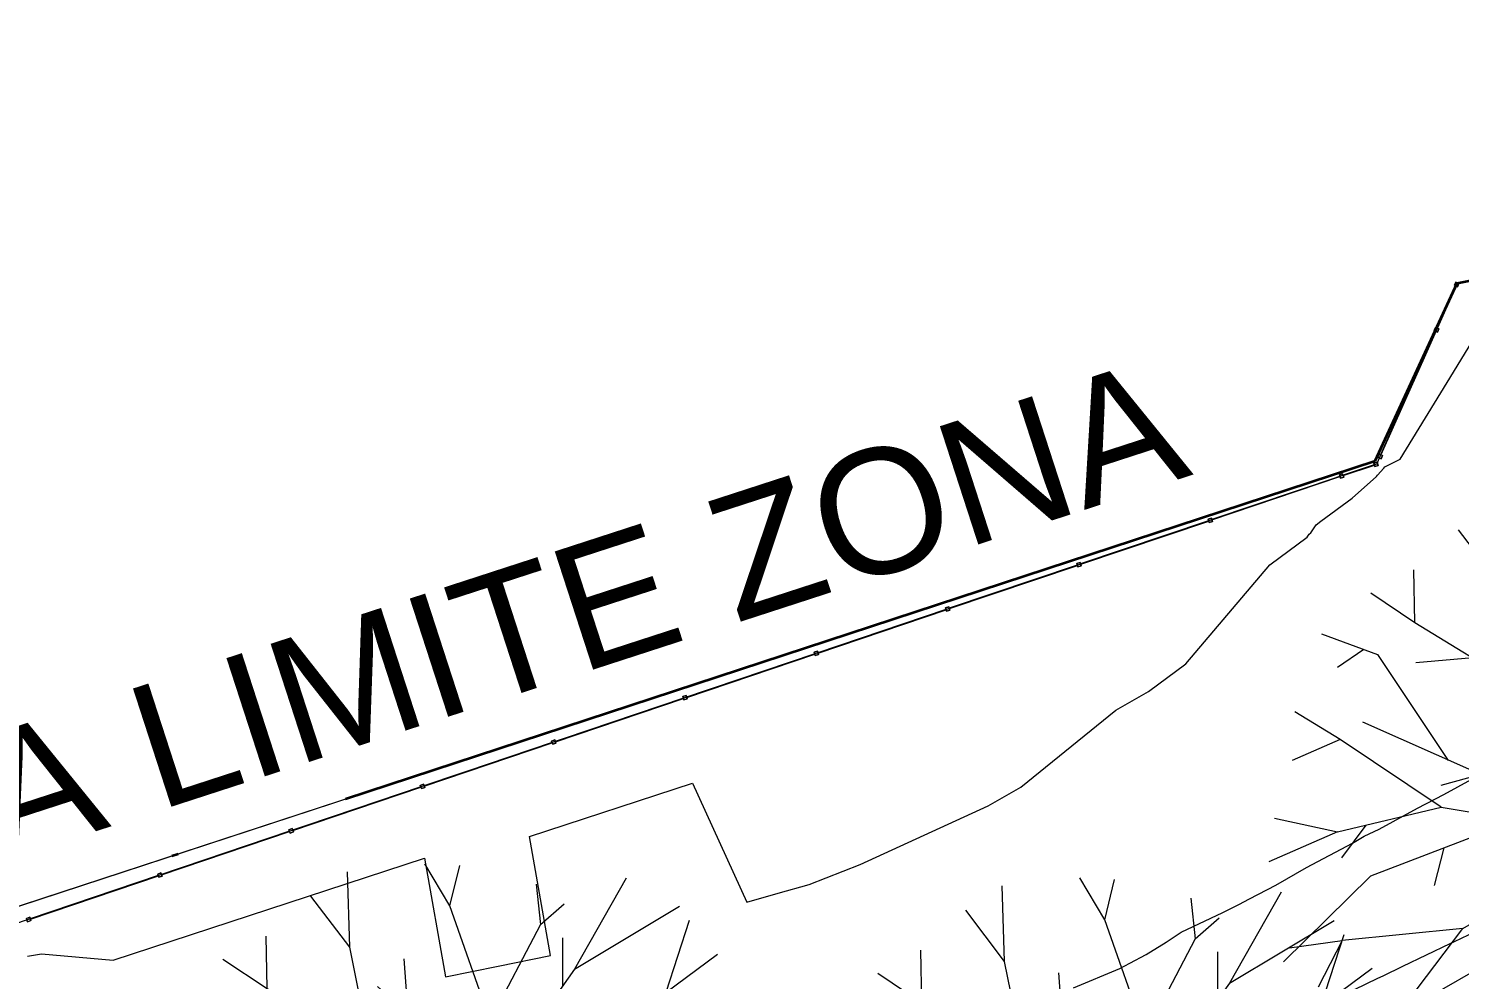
# Model space of a CAD drawing. Header units: metres. Extents: x -207 to 292, y -187 to 169.
# Drawn here: x 60.01 to 80.66, y -145.09 to -131.38 of the extents above; entities that cross this region are included whole.
import ezdxf

# ---------------------------------------------------------------- set-up
doc = ezdxf.new("R2010")
doc.units = ezdxf.units.M
doc.linetypes.add('IMPORT-IMPORT-LÍMITE2 _2_', pattern=[36.83, 6.35, -2.54, 0, -2.54, 25.4, 0, 0, 0])
for name, color, linetype, lineweight in [('A-GLAZ-CWMG', 7, 'Continuous', 9), ('arboles y arbustos', 7, 'Continuous', 9), ('C-TOPO', 7, 'Continuous', 9), ('C-TOPO-MAJR', 7, 'Continuous', 35), ('linea propiedad', 7, 'IMPORT-IMPORT-LÍMITE2 _2_', 35)]:
    doc.layers.add(name, color=color, linetype=linetype, lineweight=lineweight)
doc.layers.add('PR10-ARQ-PL-001-Emplazamiento-C-1_dwg', color=7, linetype='Continuous', lineweight=9, true_color=0x767676)
doc.layers.add('TEXTO', color=5, linetype='Continuous', lineweight=9, true_color=0x0000ff)
doc.styles.add('Arial', font='arial.ttf', dxfattribs={"height": 1.792988})

# ---------------------------------------------------------------- blocks, each defined once
blk = doc.blocks.new('PR10-ARQ-PL-001-Emplazamiento-C-1_dwg_Quad Corner Mullion - 50x50 mm-517351-PLANTA EMPLAZAMIENTO-674653-PLANTA EMPLAZAMIENTO ACTUALIZADO')
at = {"layer": 'A-GLAZ-CWMG', "flags": 128}
blk.add_lwpolyline([(0.025, 0.025), (-0.025, 0.025), (-0.025, -0.025), (0.025, -0.025)], close=True, dxfattribs=at)
blk = doc.blocks.new('PR10-ARQ-PL-001-Emplazamiento-C-1_dwg_Quad Corner Mullion - 50x50 mm-517358-PLANTA EMPLAZAMIENTO-674658-PLANTA EMPLAZAMIENTO ACTUALIZADO')
at = {"layer": 'A-GLAZ-CWMG', "flags": 128}
blk.add_lwpolyline([(0.025, 0.025), (0.025, -0.025), (-0.025, -0.025), (-0.025, 0.025)], close=True, dxfattribs=at)
blk = doc.blocks.new('PR10-ARQ-PL-001-Emplazamiento-C-1_dwg_Circular Mullion - 5mm-517344-PLANTA EMPLAZAMIENTO-674655-PLANTA EMPLAZAMIENTO ACTUALIZADO')
at = {"layer": 'A-GLAZ-CWMG', "flags": 128}
for points in [[(-84.442, 139.656), (-83.711, 141.464), (-83.713, 141.465), (-83.716, 141.466), (-84.446, 139.658), (-84.444, 139.657)], [(-84.444, 139.657), (-83.713, 141.465)]]:
    blk.add_lwpolyline(points, close=True, dxfattribs=at)
blk = doc.blocks.new('PR10-ARQ-PL-001-Emplazamiento-C-1_dwg_Circular Mullion - 5mm-V1-PLANTA EMPLAZAMIENTO-674670-PLANTA EMPLAZAMIENTO ACTUALIZADO')
at = {"layer": 'A-GLAZ-CWMG', "flags": 128}
for points in [[(67.562, -141.673), (65.714, -142.296), (65.715, -142.299), (65.716, -142.301), (67.563, -141.677), (67.562, -141.675)], [(67.562, -141.675), (65.715, -142.299)]]:
    blk.add_lwpolyline(points, close=True, dxfattribs=at)
blk = doc.blocks.new('PR10-ARQ-PL-001-Emplazamiento-C-1_dwg_Circular Mullion - 5mm-527538-PLANTA EMPLAZAMIENTO-674671-PLANTA EMPLAZAMIENTO ACTUALIZADO')
at = {"layer": 'A-GLAZ-CWMG', "flags": 128}
for points in [[(79.428, -137.666), (78.978, -137.818), (78.979, -137.82), (78.98, -137.823), (79.429, -137.671), (79.428, -137.668)], [(79.428, -137.668), (78.979, -137.82)]]:
    blk.add_lwpolyline(points, close=True, dxfattribs=at)
blk = doc.blocks.new('PR10-ARQ-PL-001-Emplazamiento-C-1_dwg_Rectangular Mullion - 50 x 50 mm-517346-PLANTA EMPLAZAMIENTO-674657-PLANTA EMPLAZAMIENTO ACTUALIZADO')
at = {"layer": 'A-GLAZ-CWMG', "flags": 128}
blk.add_lwpolyline([(0.025, 0.025), (-0.025, 0.025), (-0.025, -0.025), (0.025, -0.025)], close=True, dxfattribs=at)
blk = doc.blocks.new('PR10-ARQ-PL-001-Emplazamiento-C-1_dwg_Rectangular Mullion - 50 x 50 mm-517357-PLANTA EMPLAZAMIENTO-674659-PLANTA EMPLAZAMIENTO ACTUALIZADO')
at = {"layer": 'A-GLAZ-CWMG', "flags": 128}
blk.add_lwpolyline([(0.025, 0.025), (0.025, -0.025), (-0.025, -0.025), (-0.025, 0.025)], close=True, dxfattribs=at)
blk = doc.blocks.new('PR10-ARQ-PL-001-Emplazamiento-C-1_dwg_Quad Corner Mullion - 50x50 mm-517354-PLANTA EMPLAZAMIENTO-674654-PLANTA EMPLAZAMIENTO ACTUALIZADO')
at = {"layer": 'A-GLAZ-CWMG', "flags": 128}
blk.add_lwpolyline([(0.025, 0.025), (0.025, -0.025), (-0.025, -0.025), (-0.025, 0.025)], close=True, dxfattribs=at)
blk = doc.blocks.new('PR10-ARQ-PL-001-Emplazamiento-C-1_dwg_Circular Mullion - 5mm-527690-PLANTA EMPLAZAMIENTO-674672-PLANTA EMPLAZAMIENTO ACTUALIZADO')
at = {"layer": 'A-GLAZ-CWMG', "flags": 128}
for points in [[(80.605, -135.087), (80.334, -135.695), (80.336, -135.696), (80.339, -135.697), (80.609, -135.089), (80.607, -135.088)], [(80.607, -135.088), (80.336, -135.696)]]:
    blk.add_lwpolyline(points, close=True, dxfattribs=at)
blk = doc.blocks.new('PR10-ARQ-PL-001-Emplazamiento-C-1_dwg_Quad Corner Mullion - 50x50 mm-517356-PLANTA EMPLAZAMIENTO-674660-PLANTA EMPLAZAMIENTO ACTUALIZADO')
at = {"layer": 'A-GLAZ-CWMG', "flags": 128}
blk.add_lwpolyline([(0.025, 0.025), (-0.025, 0.025), (-0.025, -0.025), (0.025, -0.025)], close=True, dxfattribs=at)
blk = doc.blocks.new('PR10-ARQ-PL-001-Emplazamiento-C-1_dwg_PR10-ARQ-PL-001-Emplazamiento-WIP-A_dwg_arbolito2-671575-PLANTA EMPLAZAMIENTO-674710-PLANTA EMPLAZAMIENTO ACTUALIZADO')
at = {"layer": 'arboles y arbustos'}
for p, q in [((79, 3660), (-283, 4264)), ((-1368, 3061), (-1929, 3801)), ((3531, 3446), (3194, 2410)), ((1704, 3199), (1704, 2495)), ((1878, 2746), (565, 895)), ((-3295, 2076), (-3678, 1817)), ((-2547, 1888), (-1721, 1960)), ((2336, 1620), (1807, 496)), ((76, 1135), (516, 326)), ((-3637, 777), (-4331, 473)), ((-1609, 271), (-2183, 115)), ((2821, 188), (1534, 261)), ((3068, -911), (4732, -361)), ((-3676, -555), (-4665, -988)), ((-3269, -458), (-3616, -929)), ((-2140, -787), (-2280, -1329)), ((5457, -647), (4542, -746)), ((-716, -1292), (-1676, -1292)), ((1739, -1838), (3454, -2164)), ((4413, -1655), (5341, -1707)), ((-4369, -2226), (-3610, -2120)), ((-2328, -2920), (-1527, -2458)), ((6, -2283), (211, -3139)), ((-2796, -3175), (-3300, -4141)), ((-2023, -3367), (-2208, -5117)), ((3034, -3854), (4001, -4335)), ((-482, -4668), (-87, -4026)), ((-1156, -4443), (-1342, -5303)), ((1114, -4886), (1071, -5652))]:
    blk.add_line(p, q, dxfattribs=at)
at = {"layer": 'arboles y arbustos', "flags": 128}
for points in [[(-2560, 2465), (-1063, 1554), (-1368, 3061), (-1401, 4150)], [(1385, 3388), (661, 2007), (79, 3660), (221, 4243)], [(1322, 3974), (1385, 3388), (1728, 3690)], [(2623, 4059), (1878, 2746), (3390, 3652)], [(-3197, 2891), (-2560, 2465), (-2576, 3223)], [(-589, 2897), (-531, 2106), (-968, 2495)], [(4172, 1505), (2480, 1049), (3194, 2410), (3940, 2964)], [(-3908, 2302), (-3099, 2004), (-2078, 473)], [(-1063, 1554), (-433, 633), (-531, 2106)], [(2480, 1049), (433, -633), (661, 2007)], [(4449, 1960), (3842, 1426), (4838, 1183)], [(-4583, -358), (-3676, -555), (-2181, -197), (-3637, 777), (-4292, 1176)], [(-2181, -197), (433, -633), (-3312, 1026)], [(5254, 901), (4577, 540), (5249, 185)], [(-1866, -1951), (433, -633), (-433, 633)], [(4577, 540), (3067, -348), (433, -633), (2646, -2675)], [(-1080, -381), (-3199, -1193), (-4453, -2432)], [(3067, -348), (4539, -791), (5502, -1281)], [(-230, -3198), (433, -633), (1795, -2906)], [(997, -2297), (433, -633), (3068, -911), (4413, -1655), (5264, -2335)], [(-898, -1396), (-2023, -3367), (-2901, -4596)], [(-3623, -3597), (-2796, -3175), (-1866, -1951), (-3610, -2120), (-3954, -2795)], [(757, -2895), (997, -2297), (1284, -3142)], [(4224, -2938), (2646, -2675), (3965, -3695)], [(1996, -4647), (1795, -2906), (3034, -3854), (3507, -4643)], [(-1963, -5161), (-1156, -4443), (-230, -3198), (68, -4925)], [(2305, -4291), (1284, -3142), (1114, -4886), (1710, -5354)], [(2561, -5184), (2305, -4291), (3157, -4971)]]:
    blk.add_lwpolyline(points, dxfattribs=at)
blk = doc.blocks.new('PR10-ARQ-PL-001-Emplazamiento-C-1_dwg-674643-PLANTA EMPLAZAMIENTO ACTUALIZADO')
at = {"layer": 'C-TOPO', "flags": 128}
for points in [[(59.343, -144.204), (66.229, -141.945), (69.838, -140.761), (71.486, -140.22), (73.728, -139.484), (75.613, -138.866), (77.923, -138.108), (78.137, -138.037), (78.262, -137.996), (78.979, -137.761), (79.439, -137.61), (80.625, -135.045), (80.663, -135.037), (84.611, -134.246), (87.98, -133.571), (88.113, -133.544), (89.292, -133.308), (89.323, -133.301), (92.345, -132.696), (95.341, -132.095)], [(80.663, -135.037), (80.627, -135.044), (80.146, -136.125), (79.486, -137.607), (79.475, -137.631), (79.463, -137.657), (79.444, -137.663), (78.996, -137.814), (78.304, -138.048), (78.184, -138.089), (77.978, -138.158), (77.927, -138.176), (77.841, -138.204), (75.633, -138.95), (73.876, -139.543), (73.735, -139.591), (71.602, -140.311), (71.467, -140.357), (69.896, -140.887), (69.812, -140.915), (66.357, -142.082), (66.26, -142.115), (66.154, -142.151), (59.716, -144.324)]]:
    blk.add_lwpolyline(points, dxfattribs=at)
at = {"layer": 'C-TOPO-MAJR', "color": 1, "lineweight": 9, "true_color": 0xff0000, "flags": 128}
for points in [[(75.086, -145.214), (75.754, -144.931), (75.9, -144.857), (76.136, -144.733), (76.426, -144.551), (76.642, -144.409), (77.243, -144.126), (77.473, -144.009), (77.625, -143.928), (78.008, -143.73), (78.45, -143.476), (79.115, -143.123), (79.281, -143.025), (79.497, -142.925), (80.051, -142.622), (80.433, -142.424), (80.987, -142.12)], [(78.798, -145.406), (79.48, -145.074), (79.557, -145.039), (79.842, -144.901), (80.524, -144.57), (80.584, -144.542), (80.887, -144.397)], [(59.989, -144.756), (60.193, -144.721), (61.229, -144.812), (65.719, -143.339), (66.025, -145.054), (66.783, -144.9), (67.541, -144.745), (67.234, -143.03), (69.588, -142.257), (70.374, -143.976), (70.824, -143.848), (71.273, -143.719), (72.008, -143.435), (73.857, -142.587), (74.325, -142.317), (75.7, -141.207), (76.168, -140.937), (76.71, -140.538), (77.919, -139.11), (78.46, -138.711), (78.488, -138.668), (78.514, -138.648), (78.588, -138.531), (78.657, -138.48), (79.109, -138.147), (79.459, -137.835), (79.476, -137.816), (79.564, -137.716), (79.582, -137.695), (79.609, -137.682), (79.8, -137.584), (80.571, -136.329), (81.078, -135.504)]]:
    blk.add_lwpolyline(points, dxfattribs=at)
at = {"layer": 'linea propiedad', "flags": 128}
blk.add_lwpolyline([(-54.042, -143.793), (-38.598, -151.641), (-10.751, -156.968), (44.566, -149.053), (79.439, -137.61), (80.625, -135.045), (148.868, -121.367), (151.509, -116.902), (163.851, -37.257), (170.315, -18.175), (141.974, -4.208)], dxfattribs=at)
at = {"extrusion": (0, 0, -1)}
for name, p, rotation in [('PR10-ARQ-PL-001-Emplazamiento-C-1_dwg_Quad Corner Mullion - 50x50 mm-517351-PLANTA EMPLAZAMIENTO-674653-PLANTA EMPLAZAMIENTO ACTUALIZADO', (-80.617, -135.065), 114.0000000000001), ('PR10-ARQ-PL-001-Emplazamiento-C-1_dwg_Quad Corner Mullion - 50x50 mm-517358-PLANTA EMPLAZAMIENTO-674658-PLANTA EMPLAZAMIENTO ACTUALIZADO', (-80.617, -135.065), 114.0000000000001), ('PR10-ARQ-PL-001-Emplazamiento-C-1_dwg_Rectangular Mullion - 50 x 50 mm-517346-PLANTA EMPLAZAMIENTO-674657-PLANTA EMPLAZAMIENTO ACTUALIZADO', (-80.326, -135.719), 114.0000000000001), ('PR10-ARQ-PL-001-Emplazamiento-C-1_dwg_Rectangular Mullion - 50 x 50 mm-517357-PLANTA EMPLAZAMIENTO-674659-PLANTA EMPLAZAMIENTO ACTUALIZADO', (-80.326, -135.719), 114.0000000000001), ('PR10-ARQ-PL-001-Emplazamiento-C-1_dwg_Quad Corner Mullion - 50x50 mm-517351-PLANTA EMPLAZAMIENTO-674653-PLANTA EMPLAZAMIENTO ACTUALIZADO', (-79.452, -137.66), 161.3430937803564), ('PR10-ARQ-PL-001-Emplazamiento-C-1_dwg_Quad Corner Mullion - 50x50 mm-517358-PLANTA EMPLAZAMIENTO-674658-PLANTA EMPLAZAMIENTO ACTUALIZADO', (-79.452, -137.66), 161.3430937803564), ('PR10-ARQ-PL-001-Emplazamiento-C-1_dwg_Rectangular Mullion - 50 x 50 mm-517346-PLANTA EMPLAZAMIENTO-674657-PLANTA EMPLAZAMIENTO ACTUALIZADO', (-78.956, -137.828), 161.3430937803564), ('PR10-ARQ-PL-001-Emplazamiento-C-1_dwg_Rectangular Mullion - 50 x 50 mm-517357-PLANTA EMPLAZAMIENTO-674659-PLANTA EMPLAZAMIENTO ACTUALIZADO', (-78.956, -137.828), 161.3430937803564), ('PR10-ARQ-PL-001-Emplazamiento-C-1_dwg_Rectangular Mullion - 50 x 50 mm-517346-PLANTA EMPLAZAMIENTO-674657-PLANTA EMPLAZAMIENTO ACTUALIZADO', (-77.061, -138.468), 161.3430937803564), ('PR10-ARQ-PL-001-Emplazamiento-C-1_dwg_Rectangular Mullion - 50 x 50 mm-517357-PLANTA EMPLAZAMIENTO-674659-PLANTA EMPLAZAMIENTO ACTUALIZADO', (-77.061, -138.468), 161.3430937803564), ('PR10-ARQ-PL-001-Emplazamiento-C-1_dwg_Rectangular Mullion - 50 x 50 mm-517346-PLANTA EMPLAZAMIENTO-674657-PLANTA EMPLAZAMIENTO ACTUALIZADO', (-75.166, -139.108), 161.3430937803564), ('PR10-ARQ-PL-001-Emplazamiento-C-1_dwg_Rectangular Mullion - 50 x 50 mm-517357-PLANTA EMPLAZAMIENTO-674659-PLANTA EMPLAZAMIENTO ACTUALIZADO', (-75.166, -139.108), 161.3430937803564), ('PR10-ARQ-PL-001-Emplazamiento-C-1_dwg_Rectangular Mullion - 50 x 50 mm-517346-PLANTA EMPLAZAMIENTO-674657-PLANTA EMPLAZAMIENTO ACTUALIZADO', (-73.271, -139.748), 161.3430937803564), ('PR10-ARQ-PL-001-Emplazamiento-C-1_dwg_Rectangular Mullion - 50 x 50 mm-517357-PLANTA EMPLAZAMIENTO-674659-PLANTA EMPLAZAMIENTO ACTUALIZADO', (-73.271, -139.748), 161.3430937803564), ('PR10-ARQ-PL-001-Emplazamiento-C-1_dwg_Rectangular Mullion - 50 x 50 mm-517346-PLANTA EMPLAZAMIENTO-674657-PLANTA EMPLAZAMIENTO ACTUALIZADO', (-71.376, -140.387), 161.3430937803564), ('PR10-ARQ-PL-001-Emplazamiento-C-1_dwg_Rectangular Mullion - 50 x 50 mm-517357-PLANTA EMPLAZAMIENTO-674659-PLANTA EMPLAZAMIENTO ACTUALIZADO', (-71.376, -140.387), 161.3430937803564), ('PR10-ARQ-PL-001-Emplazamiento-C-1_dwg_Rectangular Mullion - 50 x 50 mm-517346-PLANTA EMPLAZAMIENTO-674657-PLANTA EMPLAZAMIENTO ACTUALIZADO', (-69.481, -141.027), 161.3430937803564), ('PR10-ARQ-PL-001-Emplazamiento-C-1_dwg_Rectangular Mullion - 50 x 50 mm-517357-PLANTA EMPLAZAMIENTO-674659-PLANTA EMPLAZAMIENTO ACTUALIZADO', (-69.481, -141.027), 161.3430937803564), ('PR10-ARQ-PL-001-Emplazamiento-C-1_dwg_Rectangular Mullion - 50 x 50 mm-517346-PLANTA EMPLAZAMIENTO-674657-PLANTA EMPLAZAMIENTO ACTUALIZADO', (-67.586, -141.667), 161.3430937803564), ('PR10-ARQ-PL-001-Emplazamiento-C-1_dwg_Rectangular Mullion - 50 x 50 mm-517357-PLANTA EMPLAZAMIENTO-674659-PLANTA EMPLAZAMIENTO ACTUALIZADO', (-67.586, -141.667), 161.3430937803564), ('PR10-ARQ-PL-001-Emplazamiento-C-1_dwg_Rectangular Mullion - 50 x 50 mm-517346-PLANTA EMPLAZAMIENTO-674657-PLANTA EMPLAZAMIENTO ACTUALIZADO', (-65.691, -142.307), 161.3430937803564), ('PR10-ARQ-PL-001-Emplazamiento-C-1_dwg_Rectangular Mullion - 50 x 50 mm-517357-PLANTA EMPLAZAMIENTO-674659-PLANTA EMPLAZAMIENTO ACTUALIZADO', (-65.691, -142.307), 161.3430937803564), ('PR10-ARQ-PL-001-Emplazamiento-C-1_dwg_Rectangular Mullion - 50 x 50 mm-517346-PLANTA EMPLAZAMIENTO-674657-PLANTA EMPLAZAMIENTO ACTUALIZADO', (-63.796, -142.947), 161.3430937803564), ('PR10-ARQ-PL-001-Emplazamiento-C-1_dwg_Rectangular Mullion - 50 x 50 mm-517357-PLANTA EMPLAZAMIENTO-674659-PLANTA EMPLAZAMIENTO ACTUALIZADO', (-63.796, -142.947), 161.3430937803564), ('PR10-ARQ-PL-001-Emplazamiento-C-1_dwg_Rectangular Mullion - 50 x 50 mm-517346-PLANTA EMPLAZAMIENTO-674657-PLANTA EMPLAZAMIENTO ACTUALIZADO', (-61.901, -143.586), 161.3430937803564), ('PR10-ARQ-PL-001-Emplazamiento-C-1_dwg_Rectangular Mullion - 50 x 50 mm-517357-PLANTA EMPLAZAMIENTO-674659-PLANTA EMPLAZAMIENTO ACTUALIZADO', (-61.901, -143.586), 161.3430937803564), ('PR10-ARQ-PL-001-Emplazamiento-C-1_dwg_Rectangular Mullion - 50 x 50 mm-517346-PLANTA EMPLAZAMIENTO-674657-PLANTA EMPLAZAMIENTO ACTUALIZADO', (-60.007, -144.226), 161.3430937803564), ('PR10-ARQ-PL-001-Emplazamiento-C-1_dwg_Rectangular Mullion - 50 x 50 mm-517357-PLANTA EMPLAZAMIENTO-674659-PLANTA EMPLAZAMIENTO ACTUALIZADO', (-60.007, -144.226), 161.3430937803564)]:
    blk.add_blockref(name, p, dxfattribs=dict(at, rotation=rotation))
for name in ['PR10-ARQ-PL-001-Emplazamiento-C-1_dwg_Circular Mullion - 5mm-527690-PLANTA EMPLAZAMIENTO-674672-PLANTA EMPLAZAMIENTO ACTUALIZADO', 'PR10-ARQ-PL-001-Emplazamiento-C-1_dwg_Circular Mullion - 5mm-527690-PLANTA EMPLAZAMIENTO-674672-PLANTA EMPLAZAMIENTO ACTUALIZADO', 'PR10-ARQ-PL-001-Emplazamiento-C-1_dwg_Circular Mullion - 5mm-527690-PLANTA EMPLAZAMIENTO-674672-PLANTA EMPLAZAMIENTO ACTUALIZADO', 'PR10-ARQ-PL-001-Emplazamiento-C-1_dwg_Circular Mullion - 5mm-527538-PLANTA EMPLAZAMIENTO-674671-PLANTA EMPLAZAMIENTO ACTUALIZADO', 'PR10-ARQ-PL-001-Emplazamiento-C-1_dwg_Circular Mullion - 5mm-527538-PLANTA EMPLAZAMIENTO-674671-PLANTA EMPLAZAMIENTO ACTUALIZADO', 'PR10-ARQ-PL-001-Emplazamiento-C-1_dwg_Circular Mullion - 5mm-527538-PLANTA EMPLAZAMIENTO-674671-PLANTA EMPLAZAMIENTO ACTUALIZADO', 'PR10-ARQ-PL-001-Emplazamiento-C-1_dwg_Circular Mullion - 5mm-V1-PLANTA EMPLAZAMIENTO-674670-PLANTA EMPLAZAMIENTO ACTUALIZADO', 'PR10-ARQ-PL-001-Emplazamiento-C-1_dwg_Circular Mullion - 5mm-V1-PLANTA EMPLAZAMIENTO-674670-PLANTA EMPLAZAMIENTO ACTUALIZADO', 'PR10-ARQ-PL-001-Emplazamiento-C-1_dwg_Circular Mullion - 5mm-V1-PLANTA EMPLAZAMIENTO-674670-PLANTA EMPLAZAMIENTO ACTUALIZADO']:
    blk.add_blockref(name, (0, 0))
for name, p, rotation in [('PR10-ARQ-PL-001-Emplazamiento-C-1_dwg_Circular Mullion - 5mm-517344-PLANTA EMPLAZAMIENTO-674655-PLANTA EMPLAZAMIENTO ACTUALIZADO', (0.797, 6.777), 178.0000000000001), ('PR10-ARQ-PL-001-Emplazamiento-C-1_dwg_Circular Mullion - 5mm-517344-PLANTA EMPLAZAMIENTO-674655-PLANTA EMPLAZAMIENTO ACTUALIZADO', (0.797, 6.777), 178.0000000000001), ('PR10-ARQ-PL-001-Emplazamiento-C-1_dwg_Circular Mullion - 5mm-517344-PLANTA EMPLAZAMIENTO-674655-PLANTA EMPLAZAMIENTO ACTUALIZADO', (0.797, 6.777), 178.0000000000001), ('PR10-ARQ-PL-001-Emplazamiento-C-1_dwg_Circular Mullion - 5mm-517344-PLANTA EMPLAZAMIENTO-674655-PLANTA EMPLAZAMIENTO ACTUALIZADO', (129.862, 17.216), 130.6569062196435), ('PR10-ARQ-PL-001-Emplazamiento-C-1_dwg_Circular Mullion - 5mm-517344-PLANTA EMPLAZAMIENTO-674655-PLANTA EMPLAZAMIENTO ACTUALIZADO', (129.862, 17.216), 130.6569062196435), ('PR10-ARQ-PL-001-Emplazamiento-C-1_dwg_Circular Mullion - 5mm-517344-PLANTA EMPLAZAMIENTO-674655-PLANTA EMPLAZAMIENTO ACTUALIZADO', (129.862, 17.216), 130.6569062196435), ('PR10-ARQ-PL-001-Emplazamiento-C-1_dwg_Quad Corner Mullion - 50x50 mm-517354-PLANTA EMPLAZAMIENTO-674654-PLANTA EMPLAZAMIENTO ACTUALIZADO', (79.513, -137.546), 245.9999999999999), ('PR10-ARQ-PL-001-Emplazamiento-C-1_dwg_Quad Corner Mullion - 50x50 mm-517356-PLANTA EMPLAZAMIENTO-674660-PLANTA EMPLAZAMIENTO ACTUALIZADO', (79.513, -137.546), 245.9999999999999), ('PR10-ARQ-PL-001-Emplazamiento-C-1_dwg_Circular Mullion - 5mm-517344-PLANTA EMPLAZAMIENTO-674655-PLANTA EMPLAZAMIENTO ACTUALIZADO', (127.967, 16.576), 130.656906219644), ('PR10-ARQ-PL-001-Emplazamiento-C-1_dwg_Circular Mullion - 5mm-517344-PLANTA EMPLAZAMIENTO-674655-PLANTA EMPLAZAMIENTO ACTUALIZADO', (127.967, 16.576), 130.656906219644), ('PR10-ARQ-PL-001-Emplazamiento-C-1_dwg_Circular Mullion - 5mm-517344-PLANTA EMPLAZAMIENTO-674655-PLANTA EMPLAZAMIENTO ACTUALIZADO', (127.967, 16.576), 130.656906219644), ('PR10-ARQ-PL-001-Emplazamiento-C-1_dwg_Circular Mullion - 5mm-517344-PLANTA EMPLAZAMIENTO-674655-PLANTA EMPLAZAMIENTO ACTUALIZADO', (126.072, 15.936), 130.6569062196434), ('PR10-ARQ-PL-001-Emplazamiento-C-1_dwg_Circular Mullion - 5mm-517344-PLANTA EMPLAZAMIENTO-674655-PLANTA EMPLAZAMIENTO ACTUALIZADO', (126.072, 15.936), 130.6569062196434), ('PR10-ARQ-PL-001-Emplazamiento-C-1_dwg_Circular Mullion - 5mm-517344-PLANTA EMPLAZAMIENTO-674655-PLANTA EMPLAZAMIENTO ACTUALIZADO', (126.072, 15.936), 130.6569062196434), ('PR10-ARQ-PL-001-Emplazamiento-C-1_dwg_Circular Mullion - 5mm-517344-PLANTA EMPLAZAMIENTO-674655-PLANTA EMPLAZAMIENTO ACTUALIZADO', (124.177, 15.296), 130.6569062196435), ('PR10-ARQ-PL-001-Emplazamiento-C-1_dwg_Circular Mullion - 5mm-517344-PLANTA EMPLAZAMIENTO-674655-PLANTA EMPLAZAMIENTO ACTUALIZADO', (124.177, 15.296), 130.6569062196434), ('PR10-ARQ-PL-001-Emplazamiento-C-1_dwg_Circular Mullion - 5mm-517344-PLANTA EMPLAZAMIENTO-674655-PLANTA EMPLAZAMIENTO ACTUALIZADO', (124.177, 15.296), 130.6569062196435), ('PR10-ARQ-PL-001-Emplazamiento-C-1_dwg_Circular Mullion - 5mm-517344-PLANTA EMPLAZAMIENTO-674655-PLANTA EMPLAZAMIENTO ACTUALIZADO', (122.282, 14.656), 130.6569062196435), ('PR10-ARQ-PL-001-Emplazamiento-C-1_dwg_Circular Mullion - 5mm-517344-PLANTA EMPLAZAMIENTO-674655-PLANTA EMPLAZAMIENTO ACTUALIZADO', (122.282, 14.656), 130.6569062196436), ('PR10-ARQ-PL-001-Emplazamiento-C-1_dwg_Circular Mullion - 5mm-517344-PLANTA EMPLAZAMIENTO-674655-PLANTA EMPLAZAMIENTO ACTUALIZADO', (122.282, 14.656), 130.6569062196435), ('PR10-ARQ-PL-001-Emplazamiento-C-1_dwg_Circular Mullion - 5mm-517344-PLANTA EMPLAZAMIENTO-674655-PLANTA EMPLAZAMIENTO ACTUALIZADO', (120.387, 14.017), 130.6569062196436), ('PR10-ARQ-PL-001-Emplazamiento-C-1_dwg_Circular Mullion - 5mm-517344-PLANTA EMPLAZAMIENTO-674655-PLANTA EMPLAZAMIENTO ACTUALIZADO', (120.387, 14.017), 130.6569062196436), ('PR10-ARQ-PL-001-Emplazamiento-C-1_dwg_Circular Mullion - 5mm-517344-PLANTA EMPLAZAMIENTO-674655-PLANTA EMPLAZAMIENTO ACTUALIZADO', (120.387, 14.017), 130.6569062196436), ('PR10-ARQ-PL-001-Emplazamiento-C-1_dwg_Circular Mullion - 5mm-517344-PLANTA EMPLAZAMIENTO-674655-PLANTA EMPLAZAMIENTO ACTUALIZADO', (116.597, 12.737), 130.6569062196439), ('PR10-ARQ-PL-001-Emplazamiento-C-1_dwg_Circular Mullion - 5mm-517344-PLANTA EMPLAZAMIENTO-674655-PLANTA EMPLAZAMIENTO ACTUALIZADO', (116.597, 12.737), 130.6569062196439), ('PR10-ARQ-PL-001-Emplazamiento-C-1_dwg_Circular Mullion - 5mm-517344-PLANTA EMPLAZAMIENTO-674655-PLANTA EMPLAZAMIENTO ACTUALIZADO', (116.597, 12.737), 130.6569062196439), ('PR10-ARQ-PL-001-Emplazamiento-C-1_dwg_Circular Mullion - 5mm-517344-PLANTA EMPLAZAMIENTO-674655-PLANTA EMPLAZAMIENTO ACTUALIZADO', (114.702, 12.097), 130.6569062196435), ('PR10-ARQ-PL-001-Emplazamiento-C-1_dwg_Circular Mullion - 5mm-517344-PLANTA EMPLAZAMIENTO-674655-PLANTA EMPLAZAMIENTO ACTUALIZADO', (114.702, 12.097), 130.6569062196435), ('PR10-ARQ-PL-001-Emplazamiento-C-1_dwg_Circular Mullion - 5mm-517344-PLANTA EMPLAZAMIENTO-674655-PLANTA EMPLAZAMIENTO ACTUALIZADO', (114.702, 12.097), 130.6569062196435), ('PR10-ARQ-PL-001-Emplazamiento-C-1_dwg_Circular Mullion - 5mm-517344-PLANTA EMPLAZAMIENTO-674655-PLANTA EMPLAZAMIENTO ACTUALIZADO', (112.808, 11.457), 130.6569062196435), ('PR10-ARQ-PL-001-Emplazamiento-C-1_dwg_Circular Mullion - 5mm-517344-PLANTA EMPLAZAMIENTO-674655-PLANTA EMPLAZAMIENTO ACTUALIZADO', (112.808, 11.457), 130.6569062196435), ('PR10-ARQ-PL-001-Emplazamiento-C-1_dwg_Circular Mullion - 5mm-517344-PLANTA EMPLAZAMIENTO-674655-PLANTA EMPLAZAMIENTO ACTUALIZADO', (112.808, 11.457), 130.6569062196435)]:
    blk.add_blockref(name, p, dxfattribs=dict(rotation=rotation))
at = {"xscale": 0.001, "yscale": 0.001, "zscale": 0.001}
for p in [(82.573, -142.407), (66.009, -147.688), (75.46, -147.891)]:
    blk.add_blockref('PR10-ARQ-PL-001-Emplazamiento-C-1_dwg_PR10-ARQ-PL-001-Emplazamiento-WIP-A_dwg_arbolito2-671575-PLANTA EMPLAZAMIENTO-674710-PLANTA EMPLAZAMIENTO ACTUALIZADO', p, dxfattribs=at)
at = {"layer": 'TEXTO', "insert": (54.567, -143.151), "char_height": 1.79299, "width": 24.69657, "attachment_point": 1, "rotation": 17.9981, "line_spacing_factor": 0.941778, "style": 'Arial'}
blk.add_mtext('REJA LIMITE ZONA', dxfattribs=at)
blk = doc.blocks.new('Quad Corner Mullion - 50x50 mm-517351-PLANTA EMPLAZAMIENTO ACTUALIZADO')
at = {"layer": 'A-GLAZ-CWMG'}
for p, q in [((0.025, 0.025), (-0.025, 0.025)), ((-0.025, 0.025), (-0.025, -0.025)), ((0.025, -0.025), (0.025, 0.025)), ((-0.025, -0.025), (0.025, -0.025))]:
    blk.add_line(p, q, dxfattribs=at)
blk = doc.blocks.new('Quad Corner Mullion - 50x50 mm-517358-PLANTA EMPLAZAMIENTO ACTUALIZADO')
at = {"layer": 'A-GLAZ-CWMG'}
for p, q in [((-0.025, -0.025), (-0.025, 0.025)), ((-0.025, 0.025), (0.025, 0.025)), ((0.025, 0.025), (0.025, -0.025)), ((0.025, -0.025), (-0.025, -0.025))]:
    blk.add_line(p, q, dxfattribs=at)
blk = doc.blocks.new('Circular Mullion - 5mm-517344-PLANTA EMPLAZAMIENTO ACTUALIZADO')
at = {"layer": 'A-GLAZ-CWMG'}
for p, q in [((-83.716, 141.466), (-84.446, 139.658)), ((-84.444, 139.657), (-83.713, 141.465)), ((-83.713, 141.465), (-84.444, 139.657)), ((-84.442, 139.656), (-83.711, 141.464)), ((-83.713, 141.465), (-83.716, 141.466)), ((-83.711, 141.464), (-83.713, 141.465)), ((-84.446, 139.658), (-84.444, 139.657)), ((-84.444, 139.657), (-84.442, 139.656))]:
    blk.add_line(p, q, dxfattribs=at)
blk = doc.blocks.new('Circular Mullion - 5mm-527538-PLANTA EMPLAZAMIENTO ACTUALIZADO')
at = {"layer": 'A-GLAZ-CWMG'}
for p, q in [((79.428, -137.666), (78.978, -137.818)), ((79.428, -137.668), (78.979, -137.82)), ((78.979, -137.82), (79.428, -137.668)), ((78.98, -137.823), (79.429, -137.671)), ((79.428, -137.668), (79.428, -137.666)), ((79.429, -137.671), (79.428, -137.668)), ((78.978, -137.818), (78.979, -137.82)), ((78.979, -137.82), (78.98, -137.823))]:
    blk.add_line(p, q, dxfattribs=at)
blk = doc.blocks.new('Rectangular Mullion - 50 x 50 mm-517346-PLANTA EMPLAZAMIENTO ACTUALIZADO')
at = {"layer": 'A-GLAZ-CWMG'}
for p, q in [((0.025, 0.025), (-0.025, 0.025)), ((-0.025, 0.025), (-0.025, -0.025)), ((0.025, -0.025), (0.025, 0.025)), ((-0.025, -0.025), (0.025, -0.025))]:
    blk.add_line(p, q, dxfattribs=at)
blk = doc.blocks.new('Rectangular Mullion - 50 x 50 mm-517357-PLANTA EMPLAZAMIENTO ACTUALIZADO')
at = {"layer": 'A-GLAZ-CWMG'}
for p, q in [((-0.025, -0.025), (-0.025, 0.025)), ((-0.025, 0.025), (0.025, 0.025)), ((0.025, 0.025), (0.025, -0.025)), ((0.025, -0.025), (-0.025, -0.025))]:
    blk.add_line(p, q, dxfattribs=at)
blk = doc.blocks.new('Quad Corner Mullion - 50x50 mm-517354-PLANTA EMPLAZAMIENTO ACTUALIZADO')
at = {"layer": 'A-GLAZ-CWMG'}
for p, q in [((-0.025, -0.025), (-0.025, 0.025)), ((-0.025, 0.025), (0.025, 0.025)), ((0.025, 0.025), (0.025, -0.025)), ((0.025, -0.025), (-0.025, -0.025))]:
    blk.add_line(p, q, dxfattribs=at)
blk = doc.blocks.new('Circular Mullion - 5mm-527690-PLANTA EMPLAZAMIENTO ACTUALIZADO')
at = {"layer": 'A-GLAZ-CWMG'}
for p, q in [((80.605, -135.087), (80.334, -135.695)), ((80.607, -135.088), (80.336, -135.696)), ((80.336, -135.696), (80.607, -135.088)), ((80.339, -135.697), (80.609, -135.089)), ((80.607, -135.088), (80.605, -135.087)), ((80.609, -135.089), (80.607, -135.088)), ((80.334, -135.695), (80.336, -135.696)), ((80.336, -135.696), (80.339, -135.697))]:
    blk.add_line(p, q, dxfattribs=at)
blk = doc.blocks.new('Quad Corner Mullion - 50x50 mm-517356-PLANTA EMPLAZAMIENTO ACTUALIZADO')
at = {"layer": 'A-GLAZ-CWMG'}
for p, q in [((0.025, 0.025), (-0.025, 0.025)), ((-0.025, 0.025), (-0.025, -0.025)), ((0.025, -0.025), (0.025, 0.025)), ((-0.025, -0.025), (0.025, -0.025))]:
    blk.add_line(p, q, dxfattribs=at)

msp = doc.modelspace()

# ---------------------------------------------------------------- linework, layer by layer
at = {"layer": 'C-TOPO'}
for p, q in [((79.439, -137.61), (80.625, -135.045)), ((80.627, -135.044), (80.146, -136.125)), ((80.625, -135.045), (80.663, -135.037)), ((80.663, -135.037), (80.627, -135.044)), ((80.146, -136.125), (79.486, -137.607)), ((78.979, -137.761), (79.439, -137.61)), ((79.444, -137.663), (78.996, -137.814)), ((79.463, -137.657), (79.444, -137.663)), ((79.475, -137.631), (79.463, -137.657)), ((79.486, -137.607), (79.475, -137.631)), ((78.262, -137.996), (78.979, -137.761)), ((78.996, -137.814), (78.304, -138.048)), ((75.613, -138.866), (77.923, -138.108)), ((77.923, -138.108), (78.137, -138.037)), ((78.184, -138.089), (77.978, -138.158)), ((78.137, -138.037), (78.262, -137.996)), ((78.304, -138.048), (78.184, -138.089)), ((77.841, -138.204), (75.633, -138.95)), ((77.927, -138.176), (77.841, -138.204)), ((77.978, -138.158), (77.927, -138.176)), ((73.728, -139.484), (75.613, -138.866)), ((75.633, -138.95), (73.876, -139.543)), ((71.486, -140.22), (73.728, -139.484)), ((73.735, -139.591), (71.602, -140.311)), ((73.876, -139.543), (73.735, -139.591)), ((69.838, -140.761), (71.486, -140.22)), ((71.467, -140.357), (69.896, -140.887)), ((71.602, -140.311), (71.467, -140.357)), ((66.229, -141.945), (69.838, -140.761)), ((69.812, -140.915), (66.357, -142.082)), ((69.896, -140.887), (69.812, -140.915)), ((59.343, -144.204), (66.229, -141.945)), ((66.154, -142.151), (59.716, -144.324)), ((66.26, -142.115), (66.154, -142.151)), ((66.357, -142.082), (66.26, -142.115))]:
    msp.add_line(p, q, dxfattribs=at)
at = {"layer": 'C-TOPO-MAJR', "color": 1, "lineweight": 9, "true_color": 0xff0000, "flags": 128}
for points in [[(59.989, -144.756), (60.193, -144.721), (61.229, -144.812), (65.719, -143.339), (66.025, -145.054), (66.783, -144.9), (67.541, -144.745), (67.234, -143.03), (69.588, -142.257), (70.374, -143.976), (70.824, -143.848), (71.273, -143.719), (72.008, -143.435), (73.857, -142.587), (74.325, -142.317), (75.7, -141.207), (76.168, -140.937), (76.71, -140.538), (77.919, -139.11), (78.46, -138.711), (78.488, -138.668), (78.514, -138.648), (78.588, -138.531), (78.657, -138.48), (79.109, -138.147), (79.459, -137.835), (79.476, -137.816), (79.564, -137.716), (79.582, -137.695), (79.609, -137.682), (79.8, -137.584), (80.571, -136.329), (81.078, -135.504)], [(75.086, -145.214), (75.754, -144.931), (75.9, -144.857), (76.136, -144.733), (76.426, -144.551), (76.642, -144.409), (77.243, -144.126), (77.473, -144.009), (77.625, -143.928), (78.008, -143.73), (78.45, -143.476), (79.115, -143.123), (79.281, -143.025), (79.497, -142.925), (80.051, -142.622), (80.433, -142.424), (80.987, -142.12)], [(78.798, -145.406), (79.48, -145.074), (79.557, -145.039), (79.842, -144.901), (80.524, -144.57), (80.584, -144.542), (80.887, -144.397)]]:
    msp.add_lwpolyline(points, dxfattribs=at)

# ---------------------------------------------------------------- block references
at = {"layer": 'A-GLAZ-CWMG', "extrusion": (0, 0, -1)}
for name, p, rotation in [('Quad Corner Mullion - 50x50 mm-517351-PLANTA EMPLAZAMIENTO ACTUALIZADO', (-80.617, -135.065), 114.0000000000001), ('Quad Corner Mullion - 50x50 mm-517358-PLANTA EMPLAZAMIENTO ACTUALIZADO', (-80.617, -135.065), 114.0000000000001), ('Rectangular Mullion - 50 x 50 mm-517346-PLANTA EMPLAZAMIENTO ACTUALIZADO', (-80.326, -135.719), 114.0000000000001), ('Rectangular Mullion - 50 x 50 mm-517357-PLANTA EMPLAZAMIENTO ACTUALIZADO', (-80.326, -135.719), 114.0000000000001), ('Quad Corner Mullion - 50x50 mm-517351-PLANTA EMPLAZAMIENTO ACTUALIZADO', (-79.452, -137.66), 161.3430937803564), ('Quad Corner Mullion - 50x50 mm-517358-PLANTA EMPLAZAMIENTO ACTUALIZADO', (-79.452, -137.66), 161.3430937803564), ('Rectangular Mullion - 50 x 50 mm-517346-PLANTA EMPLAZAMIENTO ACTUALIZADO', (-78.956, -137.828), 161.3430937803564), ('Rectangular Mullion - 50 x 50 mm-517357-PLANTA EMPLAZAMIENTO ACTUALIZADO', (-78.956, -137.828), 161.3430937803564), ('Rectangular Mullion - 50 x 50 mm-517346-PLANTA EMPLAZAMIENTO ACTUALIZADO', (-77.061, -138.468), 161.3430937803564), ('Rectangular Mullion - 50 x 50 mm-517357-PLANTA EMPLAZAMIENTO ACTUALIZADO', (-77.061, -138.468), 161.3430937803564), ('Rectangular Mullion - 50 x 50 mm-517346-PLANTA EMPLAZAMIENTO ACTUALIZADO', (-75.166, -139.108), 161.3430937803564), ('Rectangular Mullion - 50 x 50 mm-517357-PLANTA EMPLAZAMIENTO ACTUALIZADO', (-75.166, -139.108), 161.3430937803564), ('Rectangular Mullion - 50 x 50 mm-517346-PLANTA EMPLAZAMIENTO ACTUALIZADO', (-73.271, -139.748), 161.3430937803564), ('Rectangular Mullion - 50 x 50 mm-517357-PLANTA EMPLAZAMIENTO ACTUALIZADO', (-73.271, -139.748), 161.3430937803564), ('Rectangular Mullion - 50 x 50 mm-517346-PLANTA EMPLAZAMIENTO ACTUALIZADO', (-71.376, -140.387), 161.3430937803564), ('Rectangular Mullion - 50 x 50 mm-517357-PLANTA EMPLAZAMIENTO ACTUALIZADO', (-71.376, -140.387), 161.3430937803564), ('Rectangular Mullion - 50 x 50 mm-517346-PLANTA EMPLAZAMIENTO ACTUALIZADO', (-69.481, -141.027), 161.3430937803564), ('Rectangular Mullion - 50 x 50 mm-517357-PLANTA EMPLAZAMIENTO ACTUALIZADO', (-69.481, -141.027), 161.3430937803564), ('Rectangular Mullion - 50 x 50 mm-517346-PLANTA EMPLAZAMIENTO ACTUALIZADO', (-67.586, -141.667), 161.3430937803564), ('Rectangular Mullion - 50 x 50 mm-517357-PLANTA EMPLAZAMIENTO ACTUALIZADO', (-67.586, -141.667), 161.3430937803564), ('Rectangular Mullion - 50 x 50 mm-517346-PLANTA EMPLAZAMIENTO ACTUALIZADO', (-65.691, -142.307), 161.3430937803564), ('Rectangular Mullion - 50 x 50 mm-517357-PLANTA EMPLAZAMIENTO ACTUALIZADO', (-65.691, -142.307), 161.3430937803564), ('Rectangular Mullion - 50 x 50 mm-517346-PLANTA EMPLAZAMIENTO ACTUALIZADO', (-63.796, -142.947), 161.3430937803564), ('Rectangular Mullion - 50 x 50 mm-517357-PLANTA EMPLAZAMIENTO ACTUALIZADO', (-63.796, -142.947), 161.3430937803564), ('Rectangular Mullion - 50 x 50 mm-517346-PLANTA EMPLAZAMIENTO ACTUALIZADO', (-61.901, -143.586), 161.3430937803564), ('Rectangular Mullion - 50 x 50 mm-517357-PLANTA EMPLAZAMIENTO ACTUALIZADO', (-61.901, -143.586), 161.3430937803564), ('Rectangular Mullion - 50 x 50 mm-517346-PLANTA EMPLAZAMIENTO ACTUALIZADO', (-60.007, -144.226), 161.3430937803564), ('Rectangular Mullion - 50 x 50 mm-517357-PLANTA EMPLAZAMIENTO ACTUALIZADO', (-60.007, -144.226), 161.3430937803564)]:
    msp.add_blockref(name, p, dxfattribs=dict(at, rotation=rotation))
at = {"layer": 'A-GLAZ-CWMG'}
for name in ['Circular Mullion - 5mm-527690-PLANTA EMPLAZAMIENTO ACTUALIZADO', 'Circular Mullion - 5mm-527690-PLANTA EMPLAZAMIENTO ACTUALIZADO', 'Circular Mullion - 5mm-527690-PLANTA EMPLAZAMIENTO ACTUALIZADO', 'Circular Mullion - 5mm-527538-PLANTA EMPLAZAMIENTO ACTUALIZADO', 'Circular Mullion - 5mm-527538-PLANTA EMPLAZAMIENTO ACTUALIZADO', 'Circular Mullion - 5mm-527538-PLANTA EMPLAZAMIENTO ACTUALIZADO']:
    msp.add_blockref(name, (0, 0), dxfattribs=at)
for name, p, rotation in [('Circular Mullion - 5mm-517344-PLANTA EMPLAZAMIENTO ACTUALIZADO', (0.797, 6.777), 177.9999999999999), ('Circular Mullion - 5mm-517344-PLANTA EMPLAZAMIENTO ACTUALIZADO', (0.797, 6.777), 177.9999999999999), ('Circular Mullion - 5mm-517344-PLANTA EMPLAZAMIENTO ACTUALIZADO', (0.797, 6.777), 177.9999999999999), ('Circular Mullion - 5mm-517344-PLANTA EMPLAZAMIENTO ACTUALIZADO', (129.862, 17.216), 130.6569062196435), ('Circular Mullion - 5mm-517344-PLANTA EMPLAZAMIENTO ACTUALIZADO', (129.862, 17.216), 130.6569062196435), ('Circular Mullion - 5mm-517344-PLANTA EMPLAZAMIENTO ACTUALIZADO', (129.862, 17.216), 130.6569062196435), ('Quad Corner Mullion - 50x50 mm-517354-PLANTA EMPLAZAMIENTO ACTUALIZADO', (79.513, -137.546), 245.9999999999999), ('Quad Corner Mullion - 50x50 mm-517356-PLANTA EMPLAZAMIENTO ACTUALIZADO', (79.513, -137.546), 245.9999999999999), ('Circular Mullion - 5mm-517344-PLANTA EMPLAZAMIENTO ACTUALIZADO', (127.967, 16.576), 130.656906219644), ('Circular Mullion - 5mm-517344-PLANTA EMPLAZAMIENTO ACTUALIZADO', (127.967, 16.576), 130.656906219644), ('Circular Mullion - 5mm-517344-PLANTA EMPLAZAMIENTO ACTUALIZADO', (127.967, 16.576), 130.656906219644), ('Circular Mullion - 5mm-517344-PLANTA EMPLAZAMIENTO ACTUALIZADO', (126.072, 15.936), 130.6569062196434), ('Circular Mullion - 5mm-517344-PLANTA EMPLAZAMIENTO ACTUALIZADO', (126.072, 15.936), 130.6569062196434), ('Circular Mullion - 5mm-517344-PLANTA EMPLAZAMIENTO ACTUALIZADO', (126.072, 15.936), 130.6569062196434), ('Circular Mullion - 5mm-517344-PLANTA EMPLAZAMIENTO ACTUALIZADO', (124.177, 15.296), 130.6569062196435), ('Circular Mullion - 5mm-517344-PLANTA EMPLAZAMIENTO ACTUALIZADO', (124.177, 15.296), 130.6569062196434), ('Circular Mullion - 5mm-517344-PLANTA EMPLAZAMIENTO ACTUALIZADO', (124.177, 15.296), 130.6569062196435), ('Circular Mullion - 5mm-517344-PLANTA EMPLAZAMIENTO ACTUALIZADO', (122.282, 14.656), 130.6569062196435), ('Circular Mullion - 5mm-517344-PLANTA EMPLAZAMIENTO ACTUALIZADO', (122.282, 14.656), 130.6569062196436), ('Circular Mullion - 5mm-517344-PLANTA EMPLAZAMIENTO ACTUALIZADO', (122.282, 14.656), 130.6569062196435), ('Circular Mullion - 5mm-517344-PLANTA EMPLAZAMIENTO ACTUALIZADO', (120.387, 14.017), 130.6569062196436), ('Circular Mullion - 5mm-517344-PLANTA EMPLAZAMIENTO ACTUALIZADO', (120.387, 14.017), 130.6569062196436), ('Circular Mullion - 5mm-517344-PLANTA EMPLAZAMIENTO ACTUALIZADO', (120.387, 14.017), 130.6569062196436), ('Circular Mullion - 5mm-517344-PLANTA EMPLAZAMIENTO ACTUALIZADO', (118.492, 13.377), 130.6569062196435), ('Circular Mullion - 5mm-517344-PLANTA EMPLAZAMIENTO ACTUALIZADO', (118.492, 13.377), 130.6569062196435), ('Circular Mullion - 5mm-517344-PLANTA EMPLAZAMIENTO ACTUALIZADO', (118.492, 13.377), 130.6569062196435), ('Circular Mullion - 5mm-517344-PLANTA EMPLAZAMIENTO ACTUALIZADO', (116.597, 12.737), 130.6569062196439), ('Circular Mullion - 5mm-517344-PLANTA EMPLAZAMIENTO ACTUALIZADO', (116.597, 12.737), 130.6569062196439), ('Circular Mullion - 5mm-517344-PLANTA EMPLAZAMIENTO ACTUALIZADO', (116.597, 12.737), 130.6569062196439), ('Circular Mullion - 5mm-517344-PLANTA EMPLAZAMIENTO ACTUALIZADO', (114.702, 12.097), 130.6569062196435), ('Circular Mullion - 5mm-517344-PLANTA EMPLAZAMIENTO ACTUALIZADO', (114.702, 12.097), 130.6569062196435), ('Circular Mullion - 5mm-517344-PLANTA EMPLAZAMIENTO ACTUALIZADO', (114.702, 12.097), 130.6569062196435), ('Circular Mullion - 5mm-517344-PLANTA EMPLAZAMIENTO ACTUALIZADO', (112.808, 11.457), 130.6569062196435), ('Circular Mullion - 5mm-517344-PLANTA EMPLAZAMIENTO ACTUALIZADO', (112.808, 11.457), 130.6569062196435), ('Circular Mullion - 5mm-517344-PLANTA EMPLAZAMIENTO ACTUALIZADO', (112.808, 11.457), 130.6569062196435)]:
    msp.add_blockref(name, p, dxfattribs=dict(at, rotation=rotation))
at = {"layer": 'PR10-ARQ-PL-001-Emplazamiento-C-1_dwg', "color": 7}
msp.add_blockref('PR10-ARQ-PL-001-Emplazamiento-C-1_dwg-674643-PLANTA EMPLAZAMIENTO ACTUALIZADO', (0, 0), dxfattribs=at)

doc.saveas('drawing.dxf')
